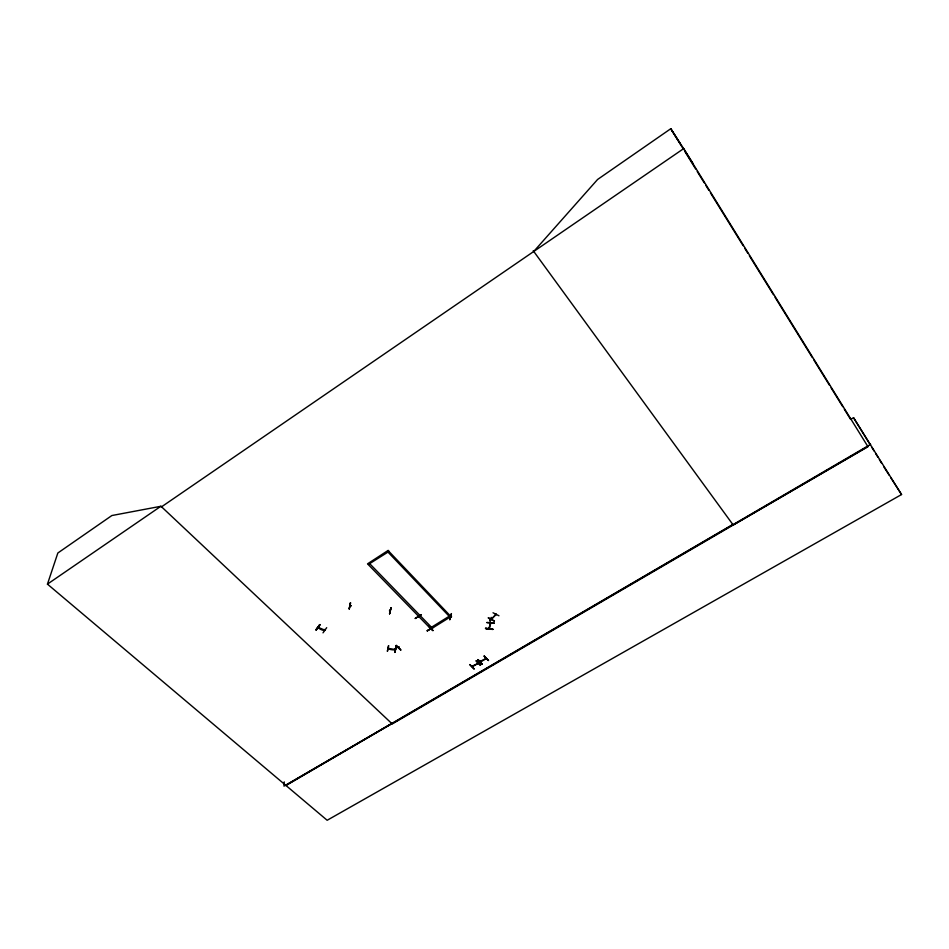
<?xml version="1.0" encoding="UTF-8"?>
<svg xmlns="http://www.w3.org/2000/svg" width="949" height="949" viewBox="0 0 949 949"><rect width="100%" height="100%" fill="white"/><g stroke="black" fill="none" stroke-linecap="round" stroke-linejoin="round"><path stroke-width="1.42" d="M350.62 605.474L350.549 606.257L350.691 605.545M350.762 605.687L349.896 606.138L350.608 605.96M349.22 608.902L350.489 602.769L349.256 608.712M350.679 605.996L349.92 605.438M350.027 606.162L350.098 605.403M326.693 627.68L323.016 632.841M324.321 629.436L324.178 629.851M324.688 630.338L324.783 629.638C325.697 632.141 316.99 628.262 318.212 626.886M319.932 624.857L315.946 629.863L319.896 624.596M318.852 627.087L318.698 627.823M490.301 623.647L490.325 623.185M850.992 419.209L853.542 417.69L901.55 494.536L327.156 820.268L47.45 584.133L57.842 553.006L111.875 515.532L160.856 506.292L161.484 506.873L683.636 148.637L670.765 128.732L597.597 179.468L533.765 251.449M284.249 781.893L283.976 786.14L391.759 723.494M399.149 647.277L398.473 647.206M399.244 647.491L398.971 646.838L398.651 647.823M429.873 628.392L430.692 628.013M472.792 665.973L472.341 666.269M480.502 661.145L480.301 662.129L480.823 661.406M486.196 658.642L485.532 658.499M485.532 628.321L492.899 629.199L485.532 628.345M492.828 629.484L485.556 628.523L492.875 629.246M488.249 617.977L494.215 621.156M418.651 616.411L418.533 616.708M349.268 608.973L350.525 602.769M449.802 619.673L451.416 613.588L449.826 619.65M451.427 616.518C451.534 616.85 450.668 617.241 451.499 616.221M486.956 622.425L494.215 623.125M490.431 623.066L489.008 628.274M494.299 623.078L486.884 622.651M389.576 613.647L390.964 607.751L389.612 613.659M389.576 613.908L391 607.787M490.396 619.756C489.898 620.338 489.696 620.848 490.253 619.685M495.686 613.956L495.615 615.011L495.781 614.43M496.054 614.584L495.853 613.896M388.604 645.676L387.441 651.121M389.019 648.547C385.674 648.736 396.635 651.204 395.377 648.962M395.306 649.246L394.689 649.626L394.879 648.891M396.267 646.53L394.737 652.414L396.302 646.542M396.374 646.779L394.784 652.354M474.215 668.867L469.969 664.561M477.976 659.852L482.139 664.241L477.964 659.626M396.03 645.652L400.798 649.994L396.291 645.261M496.078 614.537L491.368 619.258L495.758 614.418M488.427 617.74L494.453 620.931M387.406 651.322L388.568 645.7M472.59 666.281L472.614 666.305M480.763 661.833L480.526 661.168M315.981 629.839L319.588 624.679M316.266 629.958L319.943 624.584M493.029 612.769L498.949 615.771M473.942 669.045L469.755 664.691M477.964 659.65L482.222 664.229L477.988 659.602M388.248 648.487L395.389 649.46M491.701 619.294L491.345 618.665M47.45 584.133L160.939 506.232L392.222 723.945L867.837 446.493L683.636 148.637L693.055 163.619M451.178 616.423L430.965 629.021L367.536 563.836L388.26 550.349M415.247 618.333L421.344 614.655M415.247 618.534L421.332 614.667M430.099 628.131L450.324 615.521M427.24 630.611L433.302 626.992L427.287 630.871M427.264 630.871L433.432 627.325M428.782 625.901L432.922 630.611L428.533 626.02M396.006 645.7L400.798 649.994M432.886 630.599L428.758 625.889M476.362 660.848L480.562 665.202L476.339 660.824M484.358 656.15L488.545 660.528L484.334 656.127M477.632 663.161L478.213 663.327L472.044 666.174M486.054 658.464L480.004 661.512M480.206 662.129L486.137 658.653L485.995 657.989M285.957 785.238L732.83 524.465M285.934 785.523L870.636 444.357M867.967 446.706L733.221 525.022L533.219 250.702M489.257 628.214L489.364 628.879L489.186 627.823M430.122 628.89L430.538 627.858M480.301 662.129L480.087 661.394M430.075 629.116L430.075 627.74M476.078 660.967L480.206 665.13M451.475 616.98L450.775 616.423M490.242 620.468L489.589 619.816M390.217 610.859C388.319 610.444 390.739 611.939 390.134 610.326M394.76 649.626L394.784 648.938M491.179 617.36L489.743 622.971M318.259 627.384L324.807 630.124M490.704 623.208L489.376 628.819L489.435 627.847M484.037 656.079L488.225 660.457M388.271 550.728L451.214 616.814M883.922 466.979L889.284 475.366M890.814 477.762L901.55 494.536M671.121 129.278L680.279 143.833M670.765 128.732L683.221 148.851M684.775 151.365L695.664 168.981M697.218 171.496L704.229 182.813M705.783 185.328L708.891 190.358M710.457 192.872L743.138 245.696M744.692 248.211L747.8 253.241M749.354 255.756L773.482 294.748M775.036 297.262L812.38 357.631M813.945 360.146L829.509 385.294M831.063 387.809L842.736 406.67M844.29 409.185L850.518 419.256M853.542 417.69L870.245 444.808M871.763 447.264L874.053 450.965M875.571 453.432L877.849 457.121M879.367 459.589L881.645 463.29M490.633 622.627L490.586 623.718L490.372 622.603M489.743 619.638L489.731 620.421M480.68 661.251L480.787 661.856M478.011 662.675L478.13 663.41L472.305 666.756L472.127 666.056M450.811 616.221L450.953 616.957M449.126 616.233L387.975 552.093M431.249 627.028L369.671 563.647M430.372 627.882L430.419 628.973L430.146 628.309M389.197 551.322L368.461 564.406M390.063 610.658L389.529 610.314M388.9 648.048L388.829 648.333M388.402 647.977L388.331 648.725L388.224 648.013M477.466 663.47L477.501 663.434"/></g></svg>
